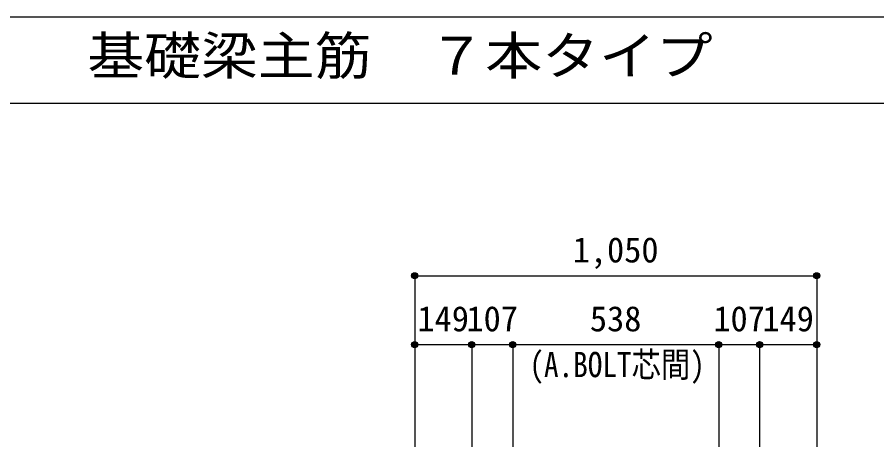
# Model space of a CAD drawing. Units: millimetres at full size, sheet at 1:30. Extents: x -5973 to 5954, y -4195 to 4201.
# Drawn here: x -1011 to 1234, y -1120 to 3 of the extents above; entities that cross this region are included whole.
import ezdxf
from ezdxf.enums import TextEntityAlignment as Align

# ---------------------------------------------------------------- set-up
doc = ezdxf.new("R2010")
doc.units = ezdxf.units.MM
doc.header["$LTSCALE"] = 30
doc.header["$PDMODE"] = 32
doc.header["$PDSIZE"] = 15
for name, color, linetype in [('0-7', 4, 'Continuous'), ('0-D', 4, 'Continuous'), ('6-7_文字', 7, 'Continuous'), ('F-0_枠', 6, 'Continuous')]:
    doc.layers.add(name, color=color, linetype=linetype)
doc.styles.add('ＭＳ ゴシック', font='')
doc.styles.get('ＭＳ ゴシック').set_extended_font_data('MS Gothic')

msp = doc.modelspace()

# ---------------------------------------------------------------- linework, layer by layer
at = {"layer": '0-D'}
for p, q in [((27.44, -672.85), (27.44, -852.85)), ((27.44, -672.85), (27.44, -852.85)), ((27.44, -672.85), (1077.44, -672.85)), ((1077.44, -672.85), (1077.44, -852.85)), ((27.44, -852.85), (176.44, -852.85)), ((27.44, -852.85), (27.44, -1119.89)), ((176.44, -852.85), (176.44, -1119.89)), ((176.44, -852.85), (283.44, -852.85)), ((283.44, -852.85), (283.44, -1119.89)), ((283.44, -852.85), (821.44, -852.85)), ((821.44, -852.85), (821.44, -1119.89)), ((821.44, -852.85), (928.44, -852.85)), ((928.44, -852.85), (928.44, -1119.89)), ((928.44, -852.85), (1077.44, -852.85)), ((1077.44, -852.85), (1077.44, -1119.89)), ((1077.44, -852.85), (1077.44, -1119.89))]:
    msp.add_line(p, q, dxfattribs=at)
for centre, radius in [((27.44, -672.85), 8), ((27.44, -672.85), 7.2), ((27.44, -672.85), 6.4), ((27.44, -672.85), 5.6), ((27.44, -672.85), 4.8), ((27.44, -672.85), 4), ((27.44, -672.85), 3.2), ((27.44, -672.85), 2.4), ((27.44, -672.85), 1.6), ((27.44, -672.85), 0.8), ((1077.44, -672.85), 8), ((1077.44, -672.85), 7.2), ((1077.44, -672.85), 6.4), ((1077.44, -672.85), 5.6), ((1077.44, -672.85), 4.8), ((1077.44, -672.85), 4), ((1077.44, -672.85), 3.2), ((1077.44, -672.85), 2.4), ((1077.44, -672.85), 1.6), ((1077.44, -672.85), 0.8), ((27.44, -852.85), 8), ((27.44, -852.85), 7.2), ((27.44, -852.85), 6.4), ((27.44, -852.85), 5.6), ((27.44, -852.85), 4.8), ((27.44, -852.85), 4), ((27.44, -852.85), 3.2), ((27.44, -852.85), 2.4), ((27.44, -852.85), 1.6), ((27.44, -852.85), 0.8), ((176.44, -852.85), 8), ((176.44, -852.85), 7.2), ((176.44, -852.85), 6.4), ((176.44, -852.85), 5.6), ((176.44, -852.85), 4.8), ((176.44, -852.85), 4), ((176.44, -852.85), 3.2), ((176.44, -852.85), 2.4), ((176.44, -852.85), 1.6), ((176.44, -852.85), 0.8), ((283.44, -852.85), 8), ((283.44, -852.85), 7.2), ((283.44, -852.85), 6.4), ((283.44, -852.85), 5.6), ((283.44, -852.85), 4.8), ((283.44, -852.85), 4), ((283.44, -852.85), 3.2), ((283.44, -852.85), 2.4), ((283.44, -852.85), 1.6), ((283.44, -852.85), 0.8), ((821.44, -852.85), 8), ((821.44, -852.85), 7.2), ((821.44, -852.85), 6.4), ((821.44, -852.85), 5.6), ((821.44, -852.85), 4.8), ((821.44, -852.85), 4), ((821.44, -852.85), 3.2), ((821.44, -852.85), 2.4), ((821.44, -852.85), 1.6), ((821.44, -852.85), 0.8), ((928.44, -852.85), 8), ((928.44, -852.85), 7.2), ((928.44, -852.85), 6.4), ((928.44, -852.85), 5.6), ((928.44, -852.85), 4.8), ((928.44, -852.85), 4), ((928.44, -852.85), 3.2), ((928.44, -852.85), 2.4), ((928.44, -852.85), 1.6), ((928.44, -852.85), 0.8), ((1077.44, -852.85), 8), ((1077.44, -852.85), 7.2), ((1077.44, -852.85), 6.4), ((1077.44, -852.85), 5.6), ((1077.44, -852.85), 4.8), ((1077.44, -852.85), 4), ((1077.44, -852.85), 3.2), ((1077.44, -852.85), 2.4), ((1077.44, -852.85), 1.6), ((1077.44, -852.85), 0.8)]:
    msp.add_circle(centre, radius, dxfattribs=at)
at = {"layer": '0-D', "color": 7}
for p in [(27.44, -672.85), (1077.44, -672.85), (27.44, -852.85), (176.44, -852.85), (283.44, -852.85), (821.44, -852.85), (928.44, -852.85), (1077.44, -852.85)]:
    msp.add_point(p, dxfattribs=at)
at = {"layer": 'F-0_枠', "color": 2}
for p, q in [((3723.6, 2.95), (-5972.88, 2.95)), ((-5972.88, -222.05), (3723.6, -222.05))]:
    msp.add_line(p, q, dxfattribs=at)

# ---------------------------------------------------------------- texts
at = {"layer": '0-7', "style": 'ＭＳ ゴシック', "width": 0.85}
msp.add_text('(A.BOLT芯間)', height=65.98, dxfattribs=at).set_placement((326.92, -957.62), align=Align.BOTTOM_LEFT)
at = {"layer": '0-D', "style": 'ＭＳ ゴシック'}
for s, p in [('1,050', (439.94, -657.85)), ('149', (34.44, -837.85)), ('107', (162.44, -837.85)), ('538', (484.94, -837.85)), ('107', (807.44, -837.85)), ('149', (935.44, -837.85))]:
    msp.add_text(s, height=65.98, dxfattribs=at).set_placement(p, align=Align.BOTTOM_LEFT)
at = {"layer": '6-7_文字', "color": 2, "style": 'ＭＳ ゴシック', "width": 1.1}
msp.add_text('\u3000\u3000基礎梁主筋\u3000７本タイプ', height=98.97, dxfattribs=at).set_placement((-1124.64, -177.05), align=Align.BOTTOM_LEFT)

doc.saveas('drawing.dxf')
